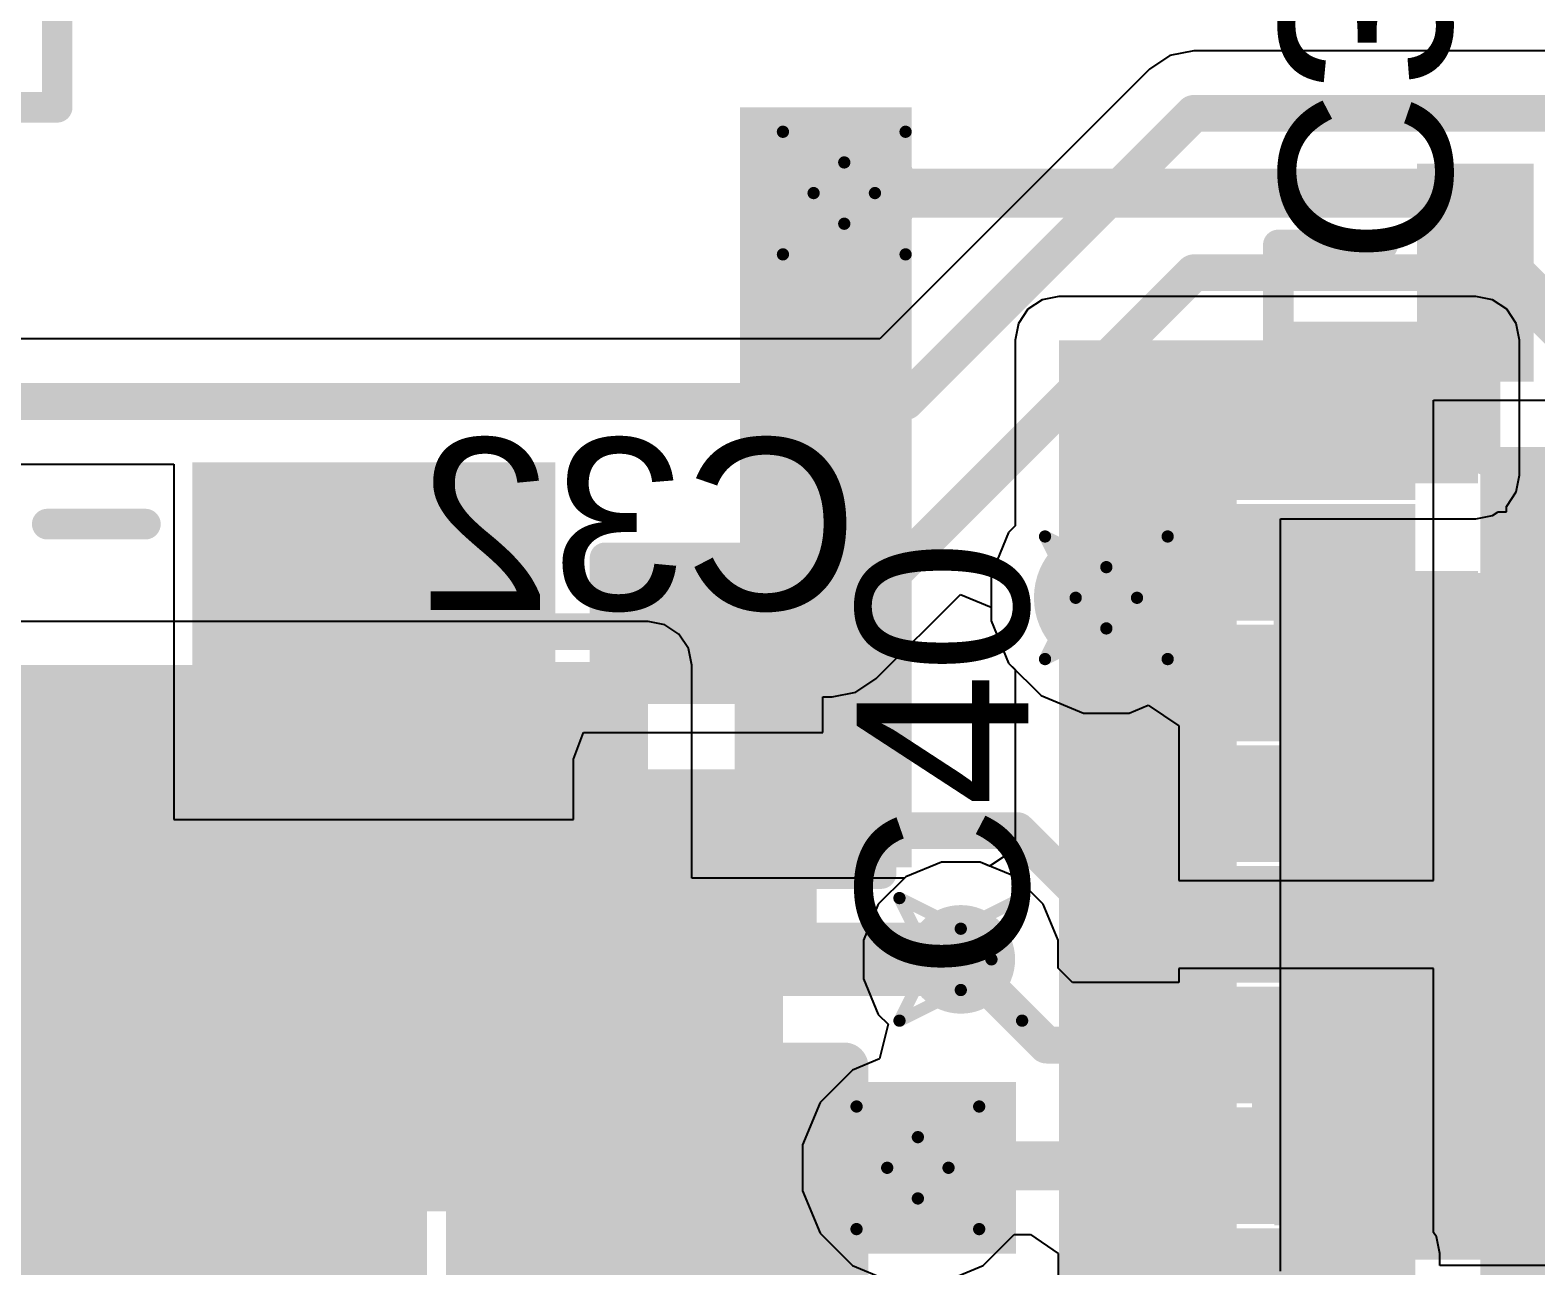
# Model space of a CAD drawing. Header units: inches. Extents: x -8 to 386, y -12 to 64.
# Drawn here: x 2.09 to 8.33, y 19.1 to 24.22 of the extents above; entities that cross this region are included whole.
import ezdxf

# ---------------------------------------------------------------- set-up
doc = ezdxf.new("R2010")
doc.units = ezdxf.units.IN
for name, color, linetype in [('Board_outline', 216, 'Continuous'), ('Bottom Layer', 5, 'Continuous'), ('Bottom Overlay', 54, 'Continuous'), ('Bottom Paste', 16, 'Continuous'), ('Bottom Solder', 6, 'Continuous'), ('Drill Drawing', 1, 'Continuous'), ('Top Layer', 1, 'Continuous'), ('Top Overlay', 2, 'Continuous'), ('Top Paste', 8, 'Continuous'), ('Top Solder', 216, 'Continuous'), ('Via Holes', 16, 'Continuous')]:
    doc.layers.add(name, color=color, linetype=linetype)
doc.styles.add('Arial', font='', dxfattribs={"height": 0.2})
doc.styles.get('Arial').set_extended_font_data('Arial')

msp = doc.modelspace()

# ---------------------------------------------------------------- hatches: boundary and pattern name
at = {"layer": 'Bottom Layer'}
for points in [[(5.0292, 20.7518), (5.7404, 20.7518), (5.7404, 23.9014), (5.0292, 23.9014)], [(6.35, 17.9832), (7.0866, 17.9832), (7.0866, 22.9362), (6.35, 22.9362)], [(6.6294, 22.3774), (8.0772, 22.3774), (8.0772, 22.9362), (6.6294, 22.9362)], [(8.0264, 22.4028), (7.3914, 22.4028), (7.3914, 22.86), (8.0264, 22.86)], [(7.2644, 19.1262), (11.7094, 19.1262), (11.7094, 21.971), (7.2644, 21.971)], [(8.0264, 21.463), (7.3914, 21.463), (7.3914, 21.9202), (8.0264, 21.9202)], [(1.9558, 20.2184), (4.6482, 20.2184), (4.6482, 21.59), (1.9558, 21.59)], [(1.9558, 19.0754), (3.556, 19.0754), (3.556, 21.59), (1.9558, 21.59)], [(4.5847, 21.4503), (4.5847, 20.8153), (4.1275, 20.8153), (4.1275, 21.4503)], [(5.5245, 21.4503), (5.5245, 20.8153), (5.0673, 20.8153), (5.0673, 21.4503)], [(2.134, 19.1365), (2.134, 20.3365), (3.454, 20.3365), (3.454, 19.1365)], [(4.0132, 19.1516), (6.1722, 19.1516), (6.1722, 19.8628), (4.0132, 19.8628)], [(7.3025, 19.7866), (7.9375, 19.7866), (7.9375, 19.3294), (7.3025, 19.3294)], [(5.299, 19.7437), (5.299, 19.1437), (4.099, 19.1437), (4.099, 19.7437)]]:
    msp.add_hatch(color=5, dxfattribs=at).paths.add_polyline_path(points)
h = msp.add_hatch(color=5, dxfattribs=at)
edge = h.paths.add_edge_path()
edge.add_arc((5.461, 23.5458), 0.3, 0, 360)
h = msp.add_hatch(color=5, dxfattribs=at)
edge = h.paths.add_edge_path()
edge.add_arc((6.5466, 21.869), 0.3, 0, 360)
h = msp.add_hatch(color=5, dxfattribs=at)
edge = h.paths.add_edge_path()
edge.add_arc((5.9436, 20.3708), 0.225, 0, 360)
h = msp.add_hatch(color=5, dxfattribs=at)
edge = h.paths.add_edge_path()
edge.add_arc((5.7658, 19.5072), 0.3, 0, 360)
at = {"layer": 'Bottom Paste'}
for points in [[(8.0264, 22.4028), (7.3914, 22.4028), (7.3914, 22.86), (8.0264, 22.86)], [(8.0264, 21.463), (7.3914, 21.463), (7.3914, 21.9202), (8.0264, 21.9202)], [(4.5847, 21.4503), (4.5847, 20.8153), (4.1275, 20.8153), (4.1275, 21.4503)], [(5.5245, 21.4503), (5.5245, 20.8153), (5.0673, 20.8153), (5.0673, 21.4503)], [(2.134, 19.1365), (2.134, 20.3365), (3.454, 20.3365), (3.454, 19.1365)], [(7.3025, 19.7866), (7.9375, 19.7866), (7.9375, 19.3294), (7.3025, 19.3294)], [(5.299, 19.7437), (5.299, 19.1437), (4.099, 19.1437), (4.099, 19.7437)]]:
    msp.add_hatch(color=16, dxfattribs=at).paths.add_polyline_path(points)
at = {"layer": 'Bottom Solder'}
for points in [[(8.0864, 22.3428), (7.3314, 22.3428), (7.3314, 22.92), (8.0864, 22.92)], [(8.0864, 21.403), (7.3314, 21.403), (7.3314, 21.9802), (8.0864, 21.9802)], [(4.6447, 21.5103), (4.6447, 20.7553), (4.0675, 20.7553), (4.0675, 21.5103)], [(5.5845, 21.5103), (5.5845, 20.7553), (5.0073, 20.7553), (5.0073, 21.5103)], [(2.0324, 19.0349), (2.0324, 20.4381), (3.5556, 20.4381), (3.5556, 19.0349)], [(5.4006, 19.8453), (5.4006, 19.0421), (3.9974, 19.0421), (3.9974, 19.8453)], [(7.2425, 19.8466), (7.9975, 19.8466), (7.9975, 19.2694), (7.2425, 19.2694)], [(9.0389, 19.2694), (8.2839, 19.2694), (8.2839, 19.8466), (9.0389, 19.8466)]]:
    msp.add_hatch(color=6, dxfattribs=at).paths.add_polyline_path(points)
at = {"layer": 'Top Layer'}
h = msp.add_hatch(color=1, dxfattribs=at)
edge = h.paths.add_edge_path()
edge.add_arc((5.461, 23.5458), 0.3, 0, 360)
for points in [[(8.2144, 22.8656), (7.9344, 22.8656), (7.9344, 23.5656), (8.2144, 23.5656)], [(7.7244, 22.6556), (7.7244, 22.3756), (7.0244, 22.3756), (7.0244, 22.6556)], [(11.4515, 22.3925), (11.4515, 19.1385), (8.1975, 19.1385), (8.1975, 22.3925)], [(2.8622, 22.3288), (4.1622, 22.3288), (4.1622, 21.1288), (2.8622, 21.1288)], [(7.7244, 22.1554), (7.7244, 21.8755), (7.0244, 21.8755), (7.0244, 22.1554)], [(5.1943, 21.4884), (4.5593, 21.4884), (4.5593, 21.9456), (5.1943, 21.9456)], [(7.7244, 21.6556), (7.7244, 21.3756), (7.0244, 21.3756), (7.0244, 21.6556)], [(4.4958, 20.828), (5.207, 20.828), (5.207, 21.1582), (4.4958, 21.1582)], [(7.7244, 21.1555), (7.7244, 20.8755), (7.0244, 20.8755), (7.0244, 21.1555)], [(5.1943, 20.5486), (4.5593, 20.5486), (4.5593, 21.0058), (5.1943, 21.0058)], [(2.8194, 19.4056), (5.207, 19.4056), (5.207, 20.8788), (2.8194, 20.8788)], [(7.7244, 20.6556), (7.7244, 20.3756), (7.0244, 20.3756), (7.0244, 20.6556)], [(2.8622, 20.6288), (4.1622, 20.6288), (4.1622, 19.4288), (2.8622, 19.4288)], [(7.7244, 20.1555), (7.7244, 19.8755), (7.0244, 19.8755), (7.0244, 20.1555)], [(7.7244, 19.6556), (7.7244, 19.3756), (7.0244, 19.3756), (7.0244, 19.6556)], [(6.5278, 18.0848), (7.747, 18.0848), (7.747, 19.1516), (6.5278, 19.1516)], [(7.7244, 19.1555), (7.7244, 18.8755), (7.0244, 18.8755), (7.0244, 19.1555)]]:
    msp.add_hatch(color=1, dxfattribs=at).paths.add_polyline_path(points)
h = msp.add_hatch(color=1, dxfattribs=at)
edge = h.paths.add_edge_path()
edge.add_arc((6.5466, 21.869), 0.3, 0, 360)
h = msp.add_hatch(color=1, dxfattribs=at)
edge = h.paths.add_edge_path()
edge.add_arc((5.9436, 20.3708), 0.225, 0, 360)
h = msp.add_hatch(color=1, dxfattribs=at)
edge = h.paths.add_edge_path()
edge.add_arc((5.7658, 19.5072), 0.3, 0, 360)
at = {"layer": 'Top Paste'}
for points in [[(8.2144, 22.8656), (7.9344, 22.8656), (7.9344, 23.5656), (8.2144, 23.5656)], [(7.7244, 22.6556), (7.7244, 22.3756), (7.0244, 22.3756), (7.0244, 22.6556)], [(11.4515, 22.3925), (11.4515, 19.1385), (8.1975, 19.1385), (8.1975, 22.3925)], [(2.8622, 22.3288), (4.1622, 22.3288), (4.1622, 21.1288), (2.8622, 21.1288)], [(7.7244, 22.1554), (7.7244, 21.8755), (7.0244, 21.8755), (7.0244, 22.1554)], [(5.1943, 21.4884), (4.5593, 21.4884), (4.5593, 21.9456), (5.1943, 21.9456)], [(7.7244, 21.6556), (7.7244, 21.3756), (7.0244, 21.3756), (7.0244, 21.6556)], [(7.7244, 21.1555), (7.7244, 20.8755), (7.0244, 20.8755), (7.0244, 21.1555)], [(5.1943, 20.5486), (4.5593, 20.5486), (4.5593, 21.0058), (5.1943, 21.0058)], [(7.7244, 20.6556), (7.7244, 20.3756), (7.0244, 20.3756), (7.0244, 20.6556)], [(2.8622, 20.6288), (4.1622, 20.6288), (4.1622, 19.4288), (2.8622, 19.4288)], [(7.7244, 20.1555), (7.7244, 19.8755), (7.0244, 19.8755), (7.0244, 20.1555)], [(7.7244, 19.6556), (7.7244, 19.3756), (7.0244, 19.3756), (7.0244, 19.6556)], [(7.7244, 19.1555), (7.7244, 18.8755), (7.0244, 18.8755), (7.0244, 19.1555)]]:
    msp.add_hatch(color=8, dxfattribs=at).paths.add_polyline_path(points)
at = {"layer": 'Top Solder'}
for points in [[(8.316, 22.764), (7.8328, 22.764), (7.8328, 23.6672), (8.316, 23.6672)], [(7.826, 22.7572), (7.826, 22.274), (6.9228, 22.274), (6.9228, 22.7572)], [(11.5531, 22.4941), (11.5531, 19.0369), (8.0959, 19.0369), (8.0959, 22.4941)], [(2.7606, 22.4304), (4.2638, 22.4304), (4.2638, 21.0272), (2.7606, 21.0272)], [(7.826, 22.257), (7.826, 21.7739), (6.9228, 21.7739), (6.9228, 22.257)], [(5.2543, 21.4284), (4.4993, 21.4284), (4.4993, 22.0056), (5.2543, 22.0056)], [(7.826, 21.7572), (7.826, 21.274), (6.9228, 21.274), (6.9228, 21.7572)], [(7.826, 21.2571), (7.826, 20.7739), (6.9228, 20.7739), (6.9228, 21.2571)], [(5.2543, 20.4886), (4.4993, 20.4886), (4.4993, 21.0658), (5.2543, 21.0658)], [(2.7606, 20.7304), (4.2638, 20.7304), (4.2638, 19.3272), (2.7606, 19.3272)], [(7.826, 20.7572), (7.826, 20.274), (6.9228, 20.274), (6.9228, 20.7572)], [(7.826, 20.2571), (7.826, 19.7739), (6.9228, 19.7739), (6.9228, 20.2571)], [(7.826, 19.7572), (7.826, 19.274), (6.9228, 19.274), (6.9228, 19.7572)], [(7.826, 19.2571), (7.826, 18.7739), (6.9228, 18.7739), (6.9228, 19.2571)]]:
    msp.add_hatch(color=216, dxfattribs=at).paths.add_polyline_path(points)
at = {"layer": 'Via Holes'}
h = msp.add_hatch(color=7, dxfattribs=at)
edge = h.paths.add_edge_path()
edge.add_arc((5.461, 23.5458), 0.15, 0, 360)
h = msp.add_hatch(color=7, dxfattribs=at)
edge = h.paths.add_edge_path()
edge.add_arc((6.5466, 21.869), 0.15, 0, 360)
h = msp.add_hatch(color=7, dxfattribs=at)
edge = h.paths.add_edge_path()
edge.add_arc((5.9436, 20.3708), 0.15, 0, 360)
h = msp.add_hatch(color=7, dxfattribs=at)
edge = h.paths.add_edge_path()
edge.add_arc((5.7658, 19.5072), 0.15, 0, 360)

# ---------------------------------------------------------------- linework, layer by layer
at = {"layer": 'Board_outline'}
msp.add_lwpolyline([(37.5368, 13.3604, 0.254, 0.254, 1), (-7.4632, 13.3604, 0.254, 0.254, 1)], format="xyseb", close=True, dxfattribs=at)
at = {"layer": 'Bottom Layer'}
for p, q in [((6.2806, 23.1037), (6.2218, 23.0644)), ((6.35, 23.1175), (6.2806, 23.1037)), ((8.0772, 23.1175), (6.35, 23.1175)), ((8.1466, 23.1037), (8.0772, 23.1175)), ((8.2054, 23.0644), (8.1466, 23.1037)), ((6.2218, 23.0644), (6.1825, 23.0056)), ((8.2447, 23.0056), (8.2054, 23.0644)), ((6.1825, 23.0056), (6.1687, 22.9362)), ((8.2585, 22.9362), (8.2447, 23.0056)), ((6.1687, 22.9362), (6.1687, 22.1668)), ((8.2585, 22.3774), (8.2585, 22.9362)), ((8.2447, 22.308), (8.2585, 22.3774)), ((8.2054, 22.2492), (8.2447, 22.308)), ((8.0772, 22.1961), (8.1466, 22.2099)), ((8.1466, 22.2099), (8.1691, 22.225)), ((8.1691, 22.225), (8.2042, 22.225)), ((8.2042, 22.2484), (8.2054, 22.2492)), ((8.2042, 22.225), (8.2042, 22.2484)), ((6.1687, 22.1668), (6.1416, 22.1396)), ((7.2679, 19.0789), (7.2679, 22.1961)), ((7.2679, 22.1961), (8.0772, 22.1961)), ((6.1416, 22.1396), (6.0688, 21.964)), ((6.0688, 21.964), (6.0688, 21.7739)), ((4.6482, 21.7713), (1.9558, 21.7713)), ((4.7176, 21.7575), (4.6482, 21.7713)), ((6.0688, 21.7739), (6.1416, 21.5983)), ((4.7764, 21.7182), (4.7176, 21.7575)), ((4.8157, 21.6594), (4.7764, 21.7182)), ((4.8295, 21.59), (4.8157, 21.6594)), ((4.8295, 20.7075), (4.8295, 21.59)), ((6.1416, 21.5983), (6.1687, 21.5712)), ((6.1687, 21.5712), (6.1687, 20.8278)), ((5.8635, 20.7736), (5.7154, 20.7123)), ((6.0237, 20.7736), (5.8635, 20.7736)), ((6.0631, 20.7573), (6.0237, 20.7736)), ((6.1687, 20.8278), (6.0631, 20.7573)), ((5.7106, 20.7075), (4.8295, 20.7075)), ((5.7154, 20.7123), (5.7106, 20.7075))]:
    msp.add_line(p, q, dxfattribs=at)
for points in [[(5.461, 23.5458, 0.2032, 0.2032, 0), (7.882, 23.5458, 0.2032, 0.2032, 0)], [(7.882, 23.5458, 0.2032, 0.2032, 0), (8.509, 22.9188, 0.2032, 0.2032, 0)], [(6.5466, 21.869, 0.2032, 0.2032, 0), (6.5786, 21.869, 0.2032, 0.2032, 0)], [(6.5786, 21.844, 0.2032, 0.2032, 0), (6.5786, 21.869, 0.2032, 0.2032, 0)], [(6.5786, 21.844, 0.2032, 0.2032, 0), (6.6802, 21.7424, 0.2032, 0.2032, 0)], [(4.4958, 20.3708, 0.3048, 0.3048, 0), (5.9436, 20.3708, 0.3048, 0.3048, 0)]]:
    msp.add_lwpolyline(points, format="xyseb", dxfattribs=at)
for points in [[(5.4102, 23.5458, 0.1016, 0.1016, 1), (5.5118, 23.5458, 0.1016, 0.1016, 1)], [(7.8312, 23.5458, 0.1016, 0.1016, 1), (7.9328, 23.5458, 0.1016, 0.1016, 1)], [(7.8312, 23.5458, 0.1016, 0.1016, 1), (7.9328, 23.5458, 0.1016, 0.1016, 1)], [(6.4958, 21.869, 0.1016, 0.1016, 1), (6.5974, 21.869, 0.1016, 0.1016, 1)], [(6.5278, 21.869, 0.1016, 0.1016, 1), (6.6294, 21.869, 0.1016, 0.1016, 1)], [(6.5278, 21.869, 0.1016, 0.1016, 1), (6.6294, 21.869, 0.1016, 0.1016, 1)], [(6.5278, 21.844, 0.1016, 0.1016, 1), (6.6294, 21.844, 0.1016, 0.1016, 1)], [(6.5278, 21.844, 0.1016, 0.1016, 1), (6.6294, 21.844, 0.1016, 0.1016, 1)], [(6.6294, 21.7424, 0.1016, 0.1016, 1), (6.731, 21.7424, 0.1016, 0.1016, 1)], [(4.4196, 20.3708, 0.1524, 0.1524, 1), (4.572, 20.3708, 0.1524, 0.1524, 1)], [(5.8674, 20.3708, 0.1524, 0.1524, 1), (6.0198, 20.3708, 0.1524, 0.1524, 1)]]:
    msp.add_lwpolyline(points, format="xyseb", close=True, dxfattribs=at)
at = {"layer": 'Bottom Overlay'}
for points in [[(7.3025, 22.9489, 0.127, 0.127, 0), (8.1153, 22.9489, 0.127, 0.127, 0)], [(7.3025, 22.4409, 0.127, 0.127, 0), (7.3025, 22.9489, 0.127, 0.127, 0)], [(8.1153, 22.4409, 0.127, 0.127, 0), (8.1153, 22.9489, 0.127, 0.127, 0)], [(7.3025, 21.3741, 0.127, 0.127, 0), (7.3025, 21.8821, 0.127, 0.127, 0)], [(8.1153, 21.3741, 0.127, 0.127, 0), (8.1153, 21.8821, 0.127, 0.127, 0)], [(4.0386, 20.7264, 0.127, 0.127, 0), (4.0386, 21.5392, 0.127, 0.127, 0)], [(4.0386, 21.5392, 0.127, 0.127, 0), (4.5466, 21.5392, 0.127, 0.127, 0)], [(5.1054, 21.5392, 0.127, 0.127, 0), (5.6134, 21.5392, 0.127, 0.127, 0)], [(5.6134, 20.7264, 0.127, 0.127, 0), (5.6134, 21.5392, 0.127, 0.127, 0)], [(7.3025, 21.3741, 0.127, 0.127, 0), (8.1153, 21.3741, 0.127, 0.127, 0)], [(4.0386, 20.7264, 0.127, 0.127, 0), (4.5466, 20.7264, 0.127, 0.127, 0)], [(5.1054, 20.7264, 0.127, 0.127, 0), (5.6134, 20.7264, 0.127, 0.127, 0)], [(1.9812, 20.5105, 0.2, 0.2, 0), (3.6322, 20.5105, 0.2, 0.2, 0)], [(3.6322, 17.4625, 0.2, 0.2, 0), (3.6322, 20.5105, 0.2, 0.2, 0)], [(3.9116, 17.7673, 0.2, 0.2, 0), (3.9116, 19.9263, 0.2, 0.2, 0)], [(3.9116, 19.9263, 0.2, 0.2, 0), (5.461, 19.9263, 0.2, 0.2, 0)], [(5.461, 17.7673, 0.2, 0.2, 0), (5.461, 19.9263, 0.2, 0.2, 0)], [(7.2136, 19.8755, 0.127, 0.127, 0), (8.0264, 19.8755, 0.127, 0.127, 0)], [(7.2136, 19.3675, 0.127, 0.127, 0), (7.2136, 19.8755, 0.127, 0.127, 0)], [(8.0264, 19.3675, 0.127, 0.127, 0), (8.0264, 19.8755, 0.127, 0.127, 0)], [(8.255, 19.3675, 0.127, 0.127, 0), (8.255, 19.8755, 0.127, 0.127, 0)], [(8.255, 19.8755, 0.127, 0.127, 0), (9.0678, 19.8755, 0.127, 0.127, 0)]]:
    msp.add_lwpolyline(points, format="xyseb", dxfattribs=at)
for points in [[(7.2707, 22.9489, 0.0635, 0.0635, 1), (7.3342, 22.9489, 0.0635, 0.0635, 1)], [(7.2707, 22.9489, 0.0635, 0.0635, 1), (7.3342, 22.9489, 0.0635, 0.0635, 1)], [(8.0835, 22.9489, 0.0635, 0.0635, 1), (8.147, 22.9489, 0.0635, 0.0635, 1)], [(8.0835, 22.9489, 0.0635, 0.0635, 1), (8.147, 22.9489, 0.0635, 0.0635, 1)], [(7.2707, 22.4409, 0.0635, 0.0635, 1), (7.3342, 22.4409, 0.0635, 0.0635, 1)], [(8.0835, 22.4409, 0.0635, 0.0635, 1), (8.147, 22.4409, 0.0635, 0.0635, 1)], [(7.2707, 21.8821, 0.0635, 0.0635, 1), (7.3342, 21.8821, 0.0635, 0.0635, 1)], [(8.0835, 21.8821, 0.0635, 0.0635, 1), (8.147, 21.8821, 0.0635, 0.0635, 1)], [(4.0069, 21.5392, 0.0635, 0.0635, 1), (4.0703, 21.5392, 0.0635, 0.0635, 1)], [(4.0069, 21.5392, 0.0635, 0.0635, 1), (4.0703, 21.5392, 0.0635, 0.0635, 1)], [(4.5148, 21.5392, 0.0635, 0.0635, 1), (4.5783, 21.5392, 0.0635, 0.0635, 1)], [(5.0736, 21.5392, 0.0635, 0.0635, 1), (5.1372, 21.5392, 0.0635, 0.0635, 1)], [(5.5816, 21.5392, 0.0635, 0.0635, 1), (5.6452, 21.5392, 0.0635, 0.0635, 1)], [(5.5816, 21.5392, 0.0635, 0.0635, 1), (5.6452, 21.5392, 0.0635, 0.0635, 1)], [(7.2707, 21.3741, 0.0635, 0.0635, 1), (7.3342, 21.3741, 0.0635, 0.0635, 1)], [(7.2707, 21.3741, 0.0635, 0.0635, 1), (7.3342, 21.3741, 0.0635, 0.0635, 1)], [(8.0835, 21.3741, 0.0635, 0.0635, 1), (8.147, 21.3741, 0.0635, 0.0635, 1)], [(8.0835, 21.3741, 0.0635, 0.0635, 1), (8.147, 21.3741, 0.0635, 0.0635, 1)], [(4.0069, 20.7264, 0.0635, 0.0635, 1), (4.0703, 20.7264, 0.0635, 0.0635, 1)], [(4.0069, 20.7264, 0.0635, 0.0635, 1), (4.0703, 20.7264, 0.0635, 0.0635, 1)], [(4.5148, 20.7264, 0.0635, 0.0635, 1), (4.5783, 20.7264, 0.0635, 0.0635, 1)], [(5.0736, 20.7264, 0.0635, 0.0635, 1), (5.1372, 20.7264, 0.0635, 0.0635, 1)], [(5.5816, 20.7264, 0.0635, 0.0635, 1), (5.6452, 20.7264, 0.0635, 0.0635, 1)], [(5.5816, 20.7264, 0.0635, 0.0635, 1), (5.6452, 20.7264, 0.0635, 0.0635, 1)], [(3.5822, 20.5105, 0.1, 0.1, 1), (3.6822, 20.5105, 0.1, 0.1, 1)], [(3.5822, 20.5105, 0.1, 0.1, 1), (3.6822, 20.5105, 0.1, 0.1, 1)], [(3.8616, 19.9263, 0.1, 0.1, 1), (3.9616, 19.9263, 0.1, 0.1, 1)], [(3.8616, 19.9263, 0.1, 0.1, 1), (3.9616, 19.9263, 0.1, 0.1, 1)], [(5.411, 19.9263, 0.1, 0.1, 1), (5.511, 19.9263, 0.1, 0.1, 1)], [(5.411, 19.9263, 0.1, 0.1, 1), (5.511, 19.9263, 0.1, 0.1, 1)], [(7.1818, 19.8755, 0.0635, 0.0635, 1), (7.2453, 19.8755, 0.0635, 0.0635, 1)], [(7.1818, 19.8755, 0.0635, 0.0635, 1), (7.2453, 19.8755, 0.0635, 0.0635, 1)], [(7.9946, 19.8755, 0.0635, 0.0635, 1), (8.0581, 19.8755, 0.0635, 0.0635, 1)], [(7.9946, 19.8755, 0.0635, 0.0635, 1), (8.0581, 19.8755, 0.0635, 0.0635, 1)], [(8.2232, 19.8755, 0.0635, 0.0635, 1), (8.2867, 19.8755, 0.0635, 0.0635, 1)], [(8.2232, 19.8755, 0.0635, 0.0635, 1), (8.2867, 19.8755, 0.0635, 0.0635, 1)], [(7.1818, 19.3675, 0.0635, 0.0635, 1), (7.2453, 19.3675, 0.0635, 0.0635, 1)], [(7.9946, 19.3675, 0.0635, 0.0635, 1), (8.0581, 19.3675, 0.0635, 0.0635, 1)], [(8.2232, 19.3675, 0.0635, 0.0635, 1), (8.2867, 19.3675, 0.0635, 0.0635, 1)]]:
    msp.add_lwpolyline(points, format="xyseb", close=True, dxfattribs=at)
at = {"layer": 'Drill Drawing'}
for points in [[(5.207, 23.7998, 0.0508, 0.0508, 0), (5.461, 23.6728, 0.0508, 0.0508, 0)], [(5.207, 23.7998, 0.0508, 0.0508, 0), (5.334, 23.5458, 0.0508, 0.0508, 0)], [(5.461, 23.6728, 0.0508, 0.0508, 0), (5.715, 23.7998, 0.0508, 0.0508, 0)], [(5.588, 23.5458, 0.0508, 0.0508, 0), (5.715, 23.7998, 0.0508, 0.0508, 0)], [(5.207, 23.2918, 0.0508, 0.0508, 0), (5.334, 23.5458, 0.0508, 0.0508, 0)], [(5.588, 23.5458, 0.0508, 0.0508, 0), (5.715, 23.2918, 0.0508, 0.0508, 0)], [(5.207, 23.2918, 0.0508, 0.0508, 0), (5.461, 23.4188, 0.0508, 0.0508, 0)], [(5.461, 23.4188, 0.0508, 0.0508, 0), (5.715, 23.2918, 0.0508, 0.0508, 0)], [(6.2926, 22.123, 0.0508, 0.0508, 0), (6.5466, 21.996, 0.0508, 0.0508, 0)], [(6.2926, 22.123, 0.0508, 0.0508, 0), (6.4196, 21.869, 0.0508, 0.0508, 0)], [(6.5466, 21.996, 0.0508, 0.0508, 0), (6.8006, 22.123, 0.0508, 0.0508, 0)], [(6.6736, 21.869, 0.0508, 0.0508, 0), (6.8006, 22.123, 0.0508, 0.0508, 0)], [(6.2926, 21.615, 0.0508, 0.0508, 0), (6.4196, 21.869, 0.0508, 0.0508, 0)], [(6.6736, 21.869, 0.0508, 0.0508, 0), (6.8006, 21.615, 0.0508, 0.0508, 0)], [(6.2926, 21.615, 0.0508, 0.0508, 0), (6.5466, 21.742, 0.0508, 0.0508, 0)], [(6.5466, 21.742, 0.0508, 0.0508, 0), (6.8006, 21.615, 0.0508, 0.0508, 0)], [(5.6896, 20.6248, 0.0508, 0.0508, 0), (5.9436, 20.4978, 0.0508, 0.0508, 0)], [(5.6896, 20.6248, 0.0508, 0.0508, 0), (5.8166, 20.3708, 0.0508, 0.0508, 0)], [(5.9436, 20.4978, 0.0508, 0.0508, 0), (6.1976, 20.6248, 0.0508, 0.0508, 0)], [(6.0706, 20.3708, 0.0508, 0.0508, 0), (6.1976, 20.6248, 0.0508, 0.0508, 0)], [(5.6896, 20.1168, 0.0508, 0.0508, 0), (5.8166, 20.3708, 0.0508, 0.0508, 0)], [(6.0706, 20.3708, 0.0508, 0.0508, 0), (6.1976, 20.1168, 0.0508, 0.0508, 0)], [(5.6896, 20.1168, 0.0508, 0.0508, 0), (5.9436, 20.2438, 0.0508, 0.0508, 0)], [(5.9436, 20.2438, 0.0508, 0.0508, 0), (6.1976, 20.1168, 0.0508, 0.0508, 0)], [(5.5118, 19.7612, 0.0508, 0.0508, 0), (5.7658, 19.6342, 0.0508, 0.0508, 0)], [(5.5118, 19.7612, 0.0508, 0.0508, 0), (5.6388, 19.5072, 0.0508, 0.0508, 0)], [(5.7658, 19.6342, 0.0508, 0.0508, 0), (6.0198, 19.7612, 0.0508, 0.0508, 0)], [(5.8928, 19.5072, 0.0508, 0.0508, 0), (6.0198, 19.7612, 0.0508, 0.0508, 0)], [(5.5118, 19.2532, 0.0508, 0.0508, 0), (5.6388, 19.5072, 0.0508, 0.0508, 0)], [(5.8928, 19.5072, 0.0508, 0.0508, 0), (6.0198, 19.2532, 0.0508, 0.0508, 0)], [(5.5118, 19.2532, 0.0508, 0.0508, 0), (5.7658, 19.3802, 0.0508, 0.0508, 0)], [(5.7658, 19.3802, 0.0508, 0.0508, 0), (6.0198, 19.2532, 0.0508, 0.0508, 0)]]:
    msp.add_lwpolyline(points, format="xyseb", dxfattribs=at)
for points in [[(5.1943, 23.7998, 0.0254, 0.0254, 1), (5.2197, 23.7998, 0.0254, 0.0254, 1)], [(5.1943, 23.7998, 0.0254, 0.0254, 1), (5.2197, 23.7998, 0.0254, 0.0254, 1)], [(5.7023, 23.7998, 0.0254, 0.0254, 1), (5.7277, 23.7998, 0.0254, 0.0254, 1)], [(5.7023, 23.7998, 0.0254, 0.0254, 1), (5.7277, 23.7998, 0.0254, 0.0254, 1)], [(5.4483, 23.6728, 0.0254, 0.0254, 1), (5.4737, 23.6728, 0.0254, 0.0254, 1)], [(5.4483, 23.6728, 0.0254, 0.0254, 1), (5.4737, 23.6728, 0.0254, 0.0254, 1)], [(5.3213, 23.5458, 0.0254, 0.0254, 1), (5.3467, 23.5458, 0.0254, 0.0254, 1)], [(5.3213, 23.5458, 0.0254, 0.0254, 1), (5.3467, 23.5458, 0.0254, 0.0254, 1)], [(5.5753, 23.5458, 0.0254, 0.0254, 1), (5.6007, 23.5458, 0.0254, 0.0254, 1)], [(5.5753, 23.5458, 0.0254, 0.0254, 1), (5.6007, 23.5458, 0.0254, 0.0254, 1)], [(5.4483, 23.4188, 0.0254, 0.0254, 1), (5.4737, 23.4188, 0.0254, 0.0254, 1)], [(5.4483, 23.4188, 0.0254, 0.0254, 1), (5.4737, 23.4188, 0.0254, 0.0254, 1)], [(5.1943, 23.2918, 0.0254, 0.0254, 1), (5.2197, 23.2918, 0.0254, 0.0254, 1)], [(5.1943, 23.2918, 0.0254, 0.0254, 1), (5.2197, 23.2918, 0.0254, 0.0254, 1)], [(5.7023, 23.2918, 0.0254, 0.0254, 1), (5.7277, 23.2918, 0.0254, 0.0254, 1)], [(5.7023, 23.2918, 0.0254, 0.0254, 1), (5.7277, 23.2918, 0.0254, 0.0254, 1)], [(6.2799, 22.123, 0.0254, 0.0254, 1), (6.3053, 22.123, 0.0254, 0.0254, 1)], [(6.2799, 22.123, 0.0254, 0.0254, 1), (6.3053, 22.123, 0.0254, 0.0254, 1)], [(6.7879, 22.123, 0.0254, 0.0254, 1), (6.8133, 22.123, 0.0254, 0.0254, 1)], [(6.7879, 22.123, 0.0254, 0.0254, 1), (6.8133, 22.123, 0.0254, 0.0254, 1)], [(6.5339, 21.996, 0.0254, 0.0254, 1), (6.5593, 21.996, 0.0254, 0.0254, 1)], [(6.5339, 21.996, 0.0254, 0.0254, 1), (6.5593, 21.996, 0.0254, 0.0254, 1)], [(6.4069, 21.869, 0.0254, 0.0254, 1), (6.4323, 21.869, 0.0254, 0.0254, 1)], [(6.4069, 21.869, 0.0254, 0.0254, 1), (6.4323, 21.869, 0.0254, 0.0254, 1)], [(6.6609, 21.869, 0.0254, 0.0254, 1), (6.6863, 21.869, 0.0254, 0.0254, 1)], [(6.6609, 21.869, 0.0254, 0.0254, 1), (6.6863, 21.869, 0.0254, 0.0254, 1)], [(6.5339, 21.742, 0.0254, 0.0254, 1), (6.5593, 21.742, 0.0254, 0.0254, 1)], [(6.5339, 21.742, 0.0254, 0.0254, 1), (6.5593, 21.742, 0.0254, 0.0254, 1)], [(6.2799, 21.615, 0.0254, 0.0254, 1), (6.3053, 21.615, 0.0254, 0.0254, 1)], [(6.2799, 21.615, 0.0254, 0.0254, 1), (6.3053, 21.615, 0.0254, 0.0254, 1)], [(6.7879, 21.615, 0.0254, 0.0254, 1), (6.8133, 21.615, 0.0254, 0.0254, 1)], [(6.7879, 21.615, 0.0254, 0.0254, 1), (6.8133, 21.615, 0.0254, 0.0254, 1)], [(5.6769, 20.6248, 0.0254, 0.0254, 1), (5.7023, 20.6248, 0.0254, 0.0254, 1)], [(5.6769, 20.6248, 0.0254, 0.0254, 1), (5.7023, 20.6248, 0.0254, 0.0254, 1)], [(6.1849, 20.6248, 0.0254, 0.0254, 1), (6.2103, 20.6248, 0.0254, 0.0254, 1)], [(6.1849, 20.6248, 0.0254, 0.0254, 1), (6.2103, 20.6248, 0.0254, 0.0254, 1)], [(5.9309, 20.4978, 0.0254, 0.0254, 1), (5.9563, 20.4978, 0.0254, 0.0254, 1)], [(5.9309, 20.4978, 0.0254, 0.0254, 1), (5.9563, 20.4978, 0.0254, 0.0254, 1)], [(5.8039, 20.3708, 0.0254, 0.0254, 1), (5.8293, 20.3708, 0.0254, 0.0254, 1)], [(5.8039, 20.3708, 0.0254, 0.0254, 1), (5.8293, 20.3708, 0.0254, 0.0254, 1)], [(6.0579, 20.3708, 0.0254, 0.0254, 1), (6.0833, 20.3708, 0.0254, 0.0254, 1)], [(6.0579, 20.3708, 0.0254, 0.0254, 1), (6.0833, 20.3708, 0.0254, 0.0254, 1)], [(5.9309, 20.2438, 0.0254, 0.0254, 1), (5.9563, 20.2438, 0.0254, 0.0254, 1)], [(5.9309, 20.2438, 0.0254, 0.0254, 1), (5.9563, 20.2438, 0.0254, 0.0254, 1)], [(5.6769, 20.1168, 0.0254, 0.0254, 1), (5.7023, 20.1168, 0.0254, 0.0254, 1)], [(5.6769, 20.1168, 0.0254, 0.0254, 1), (5.7023, 20.1168, 0.0254, 0.0254, 1)], [(6.1849, 20.1168, 0.0254, 0.0254, 1), (6.2103, 20.1168, 0.0254, 0.0254, 1)], [(6.1849, 20.1168, 0.0254, 0.0254, 1), (6.2103, 20.1168, 0.0254, 0.0254, 1)], [(5.4991, 19.7612, 0.0254, 0.0254, 1), (5.5245, 19.7612, 0.0254, 0.0254, 1)], [(5.4991, 19.7612, 0.0254, 0.0254, 1), (5.5245, 19.7612, 0.0254, 0.0254, 1)], [(6.0071, 19.7612, 0.0254, 0.0254, 1), (6.0325, 19.7612, 0.0254, 0.0254, 1)], [(6.0071, 19.7612, 0.0254, 0.0254, 1), (6.0325, 19.7612, 0.0254, 0.0254, 1)], [(5.7531, 19.6342, 0.0254, 0.0254, 1), (5.7785, 19.6342, 0.0254, 0.0254, 1)], [(5.7531, 19.6342, 0.0254, 0.0254, 1), (5.7785, 19.6342, 0.0254, 0.0254, 1)], [(5.6261, 19.5072, 0.0254, 0.0254, 1), (5.6515, 19.5072, 0.0254, 0.0254, 1)], [(5.6261, 19.5072, 0.0254, 0.0254, 1), (5.6515, 19.5072, 0.0254, 0.0254, 1)], [(5.8801, 19.5072, 0.0254, 0.0254, 1), (5.9055, 19.5072, 0.0254, 0.0254, 1)], [(5.8801, 19.5072, 0.0254, 0.0254, 1), (5.9055, 19.5072, 0.0254, 0.0254, 1)], [(5.7531, 19.3802, 0.0254, 0.0254, 1), (5.7785, 19.3802, 0.0254, 0.0254, 1)], [(5.7531, 19.3802, 0.0254, 0.0254, 1), (5.7785, 19.3802, 0.0254, 0.0254, 1)], [(5.4991, 19.2532, 0.0254, 0.0254, 1), (5.5245, 19.2532, 0.0254, 0.0254, 1)], [(5.4991, 19.2532, 0.0254, 0.0254, 1), (5.5245, 19.2532, 0.0254, 0.0254, 1)], [(6.0071, 19.2532, 0.0254, 0.0254, 1), (6.0325, 19.2532, 0.0254, 0.0254, 1)], [(6.0071, 19.2532, 0.0254, 0.0254, 1), (6.0325, 19.2532, 0.0254, 0.0254, 1)]]:
    msp.add_lwpolyline(points, format="xyseb", close=True, dxfattribs=at)
at = {"layer": 'Top Layer'}
for p, q in [((6.8097, 24.1153), (6.7257, 24.0591)), ((6.9088, 24.135), (6.8097, 24.1153)), ((8.3825, 24.135), (6.9088, 24.135)), ((6.7257, 24.0591), (5.6077, 22.9412)), ((5.6077, 22.9412), (-1.2192, 22.9412)), ((7.9022, 21.6977), (7.9022, 22.6878)), ((7.9022, 22.6878), (9.8923, 22.6878)), ((-1.1119, 22.4232), (2.6844, 22.4232)), ((2.6844, 22.4232), (2.6844, 20.951)), ((5.5933, 21.5339), (5.9418, 21.8824)), ((5.9418, 21.8824), (6.0688, 21.8298)), ((6.0688, 21.8298), (6.0688, 21.7739)), ((6.0688, 21.7739), (6.1416, 21.5983)), ((7.9022, 20.6977), (7.9022, 21.6977)), ((6.1416, 21.5983), (6.276, 21.4639)), ((5.5093, 21.4777), (5.5933, 21.5339)), ((5.3721, 21.3106), (5.3721, 21.458)), ((5.3721, 21.458), (5.4102, 21.458)), ((5.4102, 21.458), (5.5093, 21.4777)), ((6.276, 21.4639), (6.4516, 21.3912)), ((6.6417, 21.3912), (6.7196, 21.4234)), ((6.7196, 21.4234), (6.8466, 21.3386)), ((6.4516, 21.3912), (6.6417, 21.3912)), ((6.8466, 21.3386), (6.8466, 20.6977)), ((4.34, 21.2008), (4.3815, 21.3106)), ((4.3815, 21.3106), (5.3721, 21.3106)), ((4.34, 20.951), (4.34, 21.2008)), ((2.6844, 20.951), (4.34, 20.951)), ((5.8635, 20.7736), (5.7154, 20.7123)), ((6.0237, 20.7736), (5.8635, 20.7736)), ((6.1718, 20.7123), (6.0237, 20.7736)), ((5.7154, 20.7123), (5.6021, 20.599)), ((6.2851, 20.599), (6.1718, 20.7123)), ((6.8466, 20.6977), (7.9022, 20.6977)), ((5.6021, 20.599), (5.5408, 20.4509)), ((6.3464, 20.4509), (6.2851, 20.599)), ((5.5408, 20.4509), (5.5408, 20.2907)), ((6.3464, 20.3342), (6.3464, 20.4509)), ((6.4062, 20.2744), (6.3464, 20.3342)), ((7.9022, 20.3333), (6.8466, 20.3333)), ((6.8466, 20.3333), (6.8466, 20.2744)), ((7.9022, 19.2394), (7.9022, 20.3333)), ((5.5408, 20.2907), (5.6021, 20.1426)), ((6.8466, 20.2744), (6.4062, 20.2744)), ((5.6021, 20.1426), (5.6424, 20.1023)), ((5.6424, 20.1023), (5.6067, 19.9585)), ((5.6067, 19.9585), (5.4951, 19.9123)), ((5.4951, 19.9123), (5.3607, 19.7779)), ((5.3607, 19.7779), (5.288, 19.6022)), ((5.288, 19.6022), (5.288, 19.4122)), ((5.288, 19.4122), (5.3607, 19.2365)), ((5.3607, 19.2365), (5.4951, 19.1021)), ((6.0365, 19.1021), (6.165, 19.2307)), ((6.165, 19.2307), (6.2328, 19.2307)), ((6.2328, 19.2307), (6.3465, 19.1516)), ((7.9145, 19.221), (7.9022, 19.2394)), ((7.9283, 19.1516), (7.9145, 19.221)), ((6.3465, 19.1516), (6.3465, 18.6825)), ((7.9283, 19.1022), (7.9283, 19.1516)), ((5.4951, 19.1021), (5.6708, 19.0294)), ((5.8608, 19.0294), (6.0365, 19.1021)), ((11.7468, 19.1022), (7.9283, 19.1022))]:
    msp.add_line(p, q, dxfattribs=at)
for points in [[(5.715, 22.6822, 0.1524, 0.1524, 0), (6.9088, 23.876, 0.1524, 0.1524, 0)], [(6.9088, 23.876, 0.1524, 0.1524, 0), (8.4126, 23.876, 0.1524, 0.1524, 0)], [(5.4102, 21.717, 0.1524, 0.1524, 0), (6.9088, 23.2156, 0.1524, 0.1524, 0)], [(6.9088, 23.2156, 0.1524, 0.1524, 0), (8.0744, 23.2156, 0.1524, 0.1524, 0)], [(-1.2192, 22.6822, 0.1524, 0.1524, 0), (5.715, 22.6822, 0.1524, 0.1524, 0)], [(6.5466, 22.2803, 0.2032, 0.2032, 0), (6.7819, 22.5156, 0.2032, 0.2032, 0)], [(6.7819, 22.5156, 0.2032, 0.2032, 0), (7.3744, 22.5156, 0.2032, 0.2032, 0)], [(6.5466, 21.869, 0.2032, 0.2032, 0), (6.5466, 22.2803, 0.2032, 0.2032, 0)], [(3.5122, 21.7288, 0.1524, 0.1524, 0), (4.8768, 21.7288, 0.1524, 0.1524, 0)], [(4.8768, 21.717, 0.1524, 0.1524, 0), (5.4102, 21.717, 0.1524, 0.1524, 0)], [(1.5828, 21.4082, 0.5588, 0.5588, 0), (2.6761, 20.7963, 0.5588, 0.5588, 0)], [(2.7021, 20.7831, 0.5588, 0.5588, -0.019154), (2.6761, 20.7963, 0.5588, 0.5588, 0)], [(2.7021, 20.7831, 0.5588, 0.5588, 0), (3.0988, 20.5994, 0.5588, 0.5588, 0)], [(4.0005, 20.1422, 0.1524, 0.1524, 0), (4.7625, 20.9042, 0.1524, 0.1524, 0)], [(4.7625, 20.9042, 0.1524, 0.1524, 0), (6.1777, 20.9042, 0.1524, 0.1524, 0)], [(6.1777, 20.9042, 0.1524, 0.1524, 0), (6.5663, 20.5156, 0.1524, 0.1524, 0)], [(3.0988, 20.5994, 0.5588, 0.5588, 0), (3.5122, 20.0288, 0.5588, 0.5588, 0)], [(8.1975, 20.5156, 0.2032, 0.2032, 0), (8.4474, 20.7655, 0.2032, 0.2032, 0)], [(6.5663, 20.5156, 0.1524, 0.1524, 0), (7.3744, 20.5156, 0.1524, 0.1524, 0)], [(7.3744, 20.5156, 0.2032, 0.2032, 0), (8.1975, 20.5156, 0.2032, 0.2032, 0)], [(5.9436, 20.3708, 0.1524, 0.1524, 0), (6.2989, 20.0155, 0.1524, 0.1524, 0)], [(6.2989, 20.0155, 0.1524, 0.1524, 0), (7.3744, 20.0155, 0.1524, 0.1524, 0)], [(5.7658, 19.5156, 0.2032, 0.2032, 0), (7.3744, 19.5156, 0.2032, 0.2032, 0)]]:
    msp.add_lwpolyline(points, format="xyseb", dxfattribs=at)
for points in [[(6.8707, 23.876, 0.0762, 0.0762, 1), (6.9469, 23.876, 0.0762, 0.0762, 1)], [(6.8707, 23.876, 0.0762, 0.0762, 1), (6.9469, 23.876, 0.0762, 0.0762, 1)], [(6.8707, 23.2156, 0.0762, 0.0762, 1), (6.9469, 23.2156, 0.0762, 0.0762, 1)], [(6.8707, 23.2156, 0.0762, 0.0762, 1), (6.9469, 23.2156, 0.0762, 0.0762, 1)], [(8.0363, 23.2156, 0.0762, 0.0762, 1), (8.1125, 23.2156, 0.0762, 0.0762, 1)], [(5.6769, 22.6822, 0.0762, 0.0762, 1), (5.7531, 22.6822, 0.0762, 0.0762, 1)], [(5.6769, 22.6822, 0.0762, 0.0762, 1), (5.7531, 22.6822, 0.0762, 0.0762, 1)], [(6.7311, 22.5156, 0.1016, 0.1016, 1), (6.8327, 22.5156, 0.1016, 0.1016, 1)], [(6.7311, 22.5156, 0.1016, 0.1016, 1), (6.8327, 22.5156, 0.1016, 0.1016, 1)], [(7.3236, 22.5156, 0.1016, 0.1016, 1), (7.4252, 22.5156, 0.1016, 0.1016, 1)], [(6.4958, 22.2803, 0.1016, 0.1016, 1), (6.5974, 22.2803, 0.1016, 0.1016, 1)], [(6.4958, 22.2803, 0.1016, 0.1016, 1), (6.5974, 22.2803, 0.1016, 0.1016, 1)], [(6.4958, 21.869, 0.1016, 0.1016, 1), (6.5974, 21.869, 0.1016, 0.1016, 1)], [(3.4741, 21.7288, 0.0762, 0.0762, 1), (3.5503, 21.7288, 0.0762, 0.0762, 1)], [(4.8387, 21.7288, 0.0762, 0.0762, 1), (4.9149, 21.7288, 0.0762, 0.0762, 1)], [(4.8387, 21.717, 0.0762, 0.0762, 1), (4.9149, 21.717, 0.0762, 0.0762, 1)], [(5.3721, 21.717, 0.0762, 0.0762, 1), (5.4483, 21.717, 0.0762, 0.0762, 1)], [(5.3721, 21.717, 0.0762, 0.0762, 1), (5.4483, 21.717, 0.0762, 0.0762, 1)], [(2.5364, 20.7963, 0.2794, 0.2794, 1), (2.8158, 20.7963, 0.2794, 0.2794, 1)], [(2.5364, 20.7963, 0.2794, 0.2794, 1), (2.8158, 20.7963, 0.2794, 0.2794, 1)], [(2.5624, 20.7831, 0.2794, 0.2794, 1), (2.8418, 20.7831, 0.2794, 0.2794, 1)], [(2.5624, 20.7831, 0.2794, 0.2794, 1), (2.8418, 20.7831, 0.2794, 0.2794, 1)], [(4.7244, 20.9042, 0.0762, 0.0762, 1), (4.8006, 20.9042, 0.0762, 0.0762, 1)], [(4.7244, 20.9042, 0.0762, 0.0762, 1), (4.8006, 20.9042, 0.0762, 0.0762, 1)], [(6.1396, 20.9042, 0.0762, 0.0762, 1), (6.2158, 20.9042, 0.0762, 0.0762, 1)], [(6.1396, 20.9042, 0.0762, 0.0762, 1), (6.2158, 20.9042, 0.0762, 0.0762, 1)], [(2.9591, 20.5994, 0.2794, 0.2794, 1), (3.2385, 20.5994, 0.2794, 0.2794, 1)], [(2.9591, 20.5994, 0.2794, 0.2794, 1), (3.2385, 20.5994, 0.2794, 0.2794, 1)], [(6.5282, 20.5156, 0.0762, 0.0762, 1), (6.6044, 20.5156, 0.0762, 0.0762, 1)], [(6.5282, 20.5156, 0.0762, 0.0762, 1), (6.6044, 20.5156, 0.0762, 0.0762, 1)], [(7.3236, 20.5156, 0.1016, 0.1016, 1), (7.4252, 20.5156, 0.1016, 0.1016, 1)], [(7.3363, 20.5156, 0.0762, 0.0762, 1), (7.4125, 20.5156, 0.0762, 0.0762, 1)], [(8.1467, 20.5156, 0.1016, 0.1016, 1), (8.2483, 20.5156, 0.1016, 0.1016, 1)], [(8.1467, 20.5156, 0.1016, 0.1016, 1), (8.2483, 20.5156, 0.1016, 0.1016, 1)], [(5.9055, 20.3708, 0.0762, 0.0762, 1), (5.9817, 20.3708, 0.0762, 0.0762, 1)], [(3.3725, 20.0288, 0.2794, 0.2794, 1), (3.6519, 20.0288, 0.2794, 0.2794, 1)], [(3.9624, 20.1422, 0.0762, 0.0762, 1), (4.0386, 20.1422, 0.0762, 0.0762, 1)], [(6.2608, 20.0155, 0.0762, 0.0762, 1), (6.337, 20.0155, 0.0762, 0.0762, 1)], [(6.2608, 20.0155, 0.0762, 0.0762, 1), (6.337, 20.0155, 0.0762, 0.0762, 1)], [(7.3363, 20.0155, 0.0762, 0.0762, 1), (7.4125, 20.0155, 0.0762, 0.0762, 1)], [(5.715, 19.5156, 0.1016, 0.1016, 1), (5.8166, 19.5156, 0.1016, 0.1016, 1)], [(7.3236, 19.5156, 0.1016, 0.1016, 1), (7.4252, 19.5156, 0.1016, 0.1016, 1)]]:
    msp.add_lwpolyline(points, format="xyseb", close=True, dxfattribs=at)
at = {"layer": 'Top Overlay'}
for points in [[(2.2008, 23.9014, 0.127, 0.127, 0), (2.2008, 24.638, 0.127, 0.127, 0)], [(1.7436, 23.9014, 0.127, 0.127, 0), (2.2008, 23.9014, 0.127, 0.127, 0)], [(7.2591, 22.8991, 0.127, 0.127, 0), (7.2591, 23.3309, 0.127, 0.127, 0)], [(7.2591, 23.3309, 0.127, 0.127, 0), (7.6909, 23.3309, 0.127, 0.127, 0)], [(2.1598, 22.1742, 0.127, 0.127, 0), (2.5662, 22.1742, 0.127, 0.127, 0)], [(4.4704, 21.5265, 0.127, 0.127, 0), (4.4704, 22.0345, 0.127, 0.127, 0)], [(4.4704, 22.0345, 0.127, 0.127, 0), (5.2832, 22.0345, 0.127, 0.127, 0)], [(5.2832, 21.5265, 0.127, 0.127, 0), (5.2832, 22.0345, 0.127, 0.127, 0)], [(4.4704, 20.4597, 0.127, 0.127, 0), (4.4704, 20.9677, 0.127, 0.127, 0)], [(5.2832, 20.4597, 0.127, 0.127, 0), (5.2832, 20.9677, 0.127, 0.127, 0)], [(3.9886, 20.828, 0.127, 0.127, 0), (3.9886, 20.955, 0.127, 0.127, 0)], [(4.4704, 20.4597, 0.127, 0.127, 0), (5.2832, 20.4597, 0.127, 0.127, 0)], [(2.1598, 19.5834, 0.127, 0.127, 0), (2.5662, 19.5834, 0.127, 0.127, 0)]]:
    msp.add_lwpolyline(points, format="xyseb", dxfattribs=at)
for points in [[(2.169, 23.9014, 0.0635, 0.0635, 1), (2.2325, 23.9014, 0.0635, 0.0635, 1)], [(2.169, 23.9014, 0.0635, 0.0635, 1), (2.2325, 23.9014, 0.0635, 0.0635, 1)], [(7.2273, 23.3309, 0.0635, 0.0635, 1), (7.2908, 23.3309, 0.0635, 0.0635, 1)], [(7.2273, 23.3309, 0.0635, 0.0635, 1), (7.2908, 23.3309, 0.0635, 0.0635, 1)], [(7.6591, 23.3309, 0.0635, 0.0635, 1), (7.7226, 23.3309, 0.0635, 0.0635, 1)], [(7.2273, 22.8991, 0.0635, 0.0635, 1), (7.2908, 22.8991, 0.0635, 0.0635, 1)], [(2.1281, 22.1742, 0.0635, 0.0635, 1), (2.1916, 22.1742, 0.0635, 0.0635, 1)], [(2.5345, 22.1742, 0.0635, 0.0635, 1), (2.598, 22.1742, 0.0635, 0.0635, 1)], [(4.4386, 22.0345, 0.0635, 0.0635, 1), (4.5021, 22.0345, 0.0635, 0.0635, 1)], [(4.4386, 22.0345, 0.0635, 0.0635, 1), (4.5021, 22.0345, 0.0635, 0.0635, 1)], [(5.2514, 22.0345, 0.0635, 0.0635, 1), (5.3149, 22.0345, 0.0635, 0.0635, 1)], [(5.2514, 22.0345, 0.0635, 0.0635, 1), (5.3149, 22.0345, 0.0635, 0.0635, 1)], [(4.4386, 21.5265, 0.0635, 0.0635, 1), (4.5021, 21.5265, 0.0635, 0.0635, 1)], [(5.2514, 21.5265, 0.0635, 0.0635, 1), (5.3149, 21.5265, 0.0635, 0.0635, 1)], [(4.4386, 20.9677, 0.0635, 0.0635, 1), (4.5021, 20.9677, 0.0635, 0.0635, 1)], [(5.2514, 20.9677, 0.0635, 0.0635, 1), (5.3149, 20.9677, 0.0635, 0.0635, 1)], [(3.9569, 20.955, 0.0635, 0.0635, 1), (4.0204, 20.955, 0.0635, 0.0635, 1)], [(3.9569, 20.828, 0.0635, 0.0635, 1), (4.0204, 20.828, 0.0635, 0.0635, 1)], [(4.4386, 20.4597, 0.0635, 0.0635, 1), (4.5021, 20.4597, 0.0635, 0.0635, 1)], [(4.4386, 20.4597, 0.0635, 0.0635, 1), (4.5021, 20.4597, 0.0635, 0.0635, 1)], [(5.2514, 20.4597, 0.0635, 0.0635, 1), (5.3149, 20.4597, 0.0635, 0.0635, 1)], [(5.2514, 20.4597, 0.0635, 0.0635, 1), (5.3149, 20.4597, 0.0635, 0.0635, 1)], [(2.1281, 19.5834, 0.0635, 0.0635, 1), (2.1916, 19.5834, 0.0635, 0.0635, 1)], [(2.5345, 19.5834, 0.0635, 0.0635, 1), (2.598, 19.5834, 0.0635, 0.0635, 1)]]:
    msp.add_lwpolyline(points, format="xyseb", close=True, dxfattribs=at)

# ---------------------------------------------------------------- texts
at = {"layer": 'Bottom Overlay', "style": 'Arial', "text_generation_flag": 2}
msp.add_text('C31', height=0.7112, rotation=270, dxfattribs=at).set_placement((7.2645, 23.2497))
msp.add_text('C32', height=0.7112, dxfattribs=at).set_placement((5.52, 21.8187))
at = {"layer": 'Top Overlay', "style": 'Arial'}
msp.add_text('C40', height=0.7112, rotation=90, dxfattribs=at).set_placement((6.2229, 20.2864))

doc.saveas('drawing.dxf')
